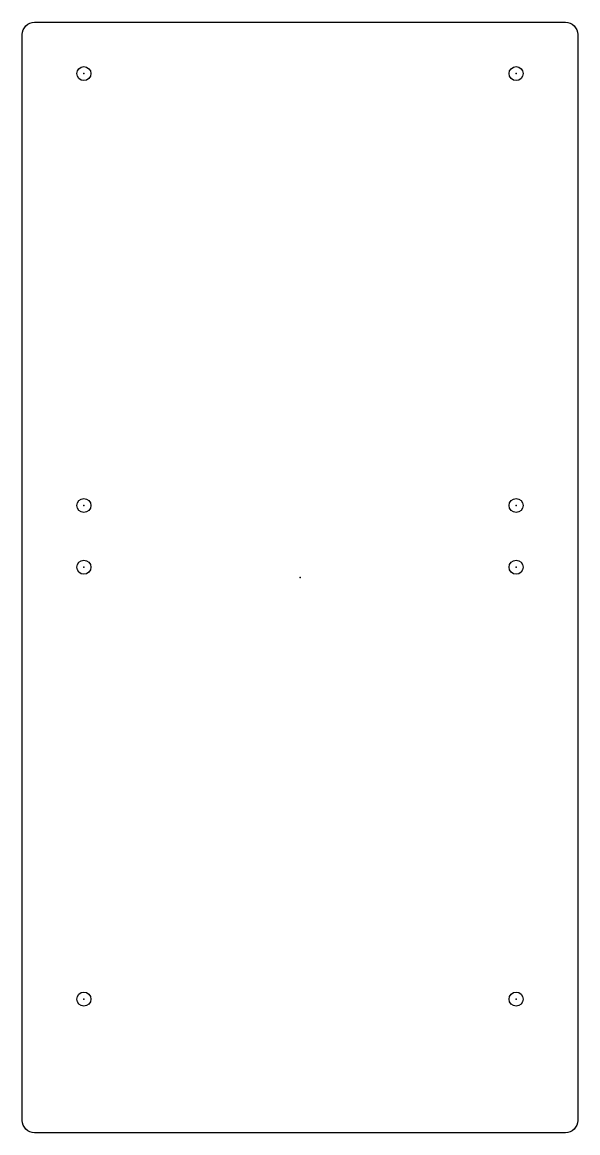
# Model space of a CAD drawing. Header units: inches. Extents: x -2.7 to 2.7, y -5.3 to 5.3.
import ezdxf

# ---------------------------------------------------------------- set-up
doc = ezdxf.new("R2010")
doc.units = ezdxf.units.IN
doc.layers.get('0').update_dxf_attribs({"linetype": 'CONTINUOUS'})

msp = doc.modelspace()

# ---------------------------------------------------------------- linework, layer by layer
msp.add_lwpolyline([(2.539, -5.315), (-2.539, -5.315, -0.414214), (-2.657, -5.197), (-2.657, 5.197, -0.414214), (-2.539, 5.315), (2.539, 5.315, -0.414214), (2.657, 5.197), (2.657, -5.197, -0.414214)], format="xyb", close=True)
for centre in [(-2.067, 4.823), (2.067, 4.823), (-2.067, 0.689), (2.067, 0.689), (-2.067, 0.098), (2.067, 0.098), (-2.067, -4.035), (2.067, -4.035)]:
    msp.add_circle(centre, 0.0669)
for p in [(-2.067, 4.823), (2.067, 4.823), (-2.067, 0.689), (2.067, 0.689), (-2.067, 0.098), (0, 0), (0, 0), (2.067, 0.098), (-2.067, -4.035), (2.067, -4.035)]:
    msp.add_point(p)

doc.saveas('drawing.dxf')
